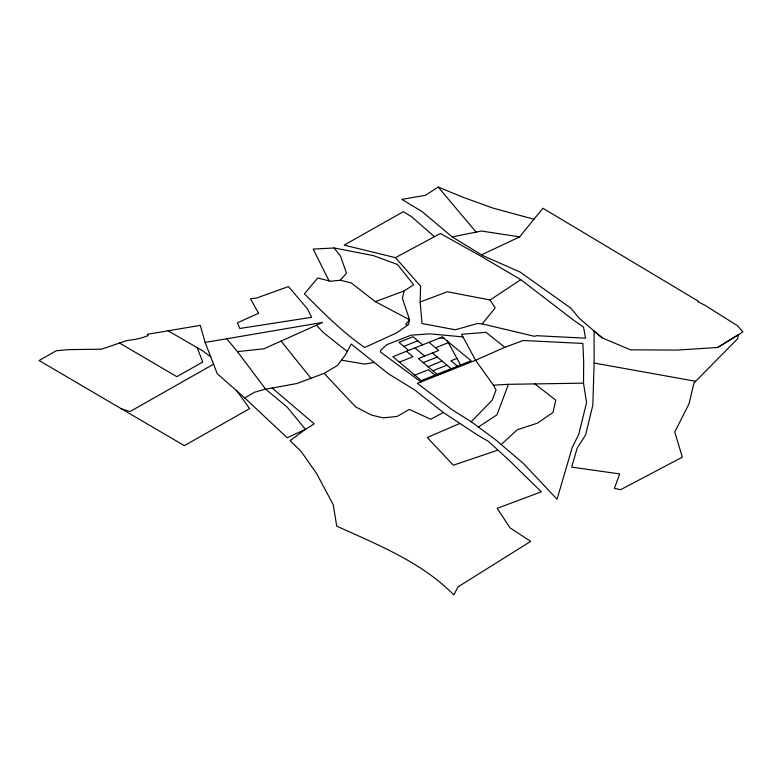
<?xml version="1.0" encoding="UTF-8"?>
<svg xmlns="http://www.w3.org/2000/svg" width="782" height="782" viewBox="0 0 782 782"><rect width="100%" height="100%" fill="white"/><g stroke="black" fill="none" stroke-linecap="round" stroke-linejoin="round"><path stroke-width="1.17" d="M583.519 383.151L583.675 361.44L582.854 343.435L523.197 340.493L504.849 347.316L475.583 360.228L417.402 383.366L451.664 409.455L471.233 421.752L495.211 439.445L523.226 463.306L557.048 499.229L572.209 447.548L578.778 434.323L586.549 402.701L583.519 383.151L508.427 384.324L493.452 385.184L475.583 360.228L461.546 334.295L485.974 332.311L504.849 347.316M395.428 257.649L440.383 233.495L480.334 255.851L520.812 279.673L573.744 320.288L583.538 327.062L585.532 338.176L536.257 335.683L534.634 336.358L482.22 323.895L477.519 323.494L455.28 329.769L422.036 323.513L420.149 301.999L420.579 286.124L395.428 257.649L344.188 245.128L403.307 211.687L411.342 216.526L434.43 236.702M602.101 337.834L594.095 330.991L594.115 363.053L592.844 405.105L585.63 434.9L577.136 448.194L571.652 467.118L619.696 473.921L614.369 488.408L620.673 489.679L682.344 457.157L674.749 432.045L689.059 403.747L693.937 383.024L737.729 338.655L738.169 334.852L717.69 347.482L677.036 350.082L630.488 349.837L602.101 337.834L579.032 318.118L570.919 308.196L520.01 271.999L482.797 255.597L452.192 236.907L422.065 211.57L401.831 199.39L425.457 195.295L438.194 187.074L463.345 197.396L493.168 208.149L533.95 219.243L542.933 208.276L698.111 301.05L697.847 301.735L704.543 305.039L737.475 325.703L742.9 331.959L717.69 347.482M329.075 280.894L313.191 249.096L334.158 247.982L373.317 255.587L397.569 264.521L413.619 284.804L404.03 290.963L402.427 298.382L409.563 319.779L408.517 324.569L396.66 332.868L364.725 347.482C342.555 332.233 323.377 312.917 304.442 293.866L317.697 277.991L330.454 281.256L340.356 280.21L351.255 282.928L375.321 301.647L409.563 319.779L405.76 324.354L407.442 325.322M508.427 384.324L496.951 414.871L478.564 426.933M481.849 254.678L519.649 236.887L533.95 219.243M482.22 323.895L495.182 307.893L490.089 299.985L447.412 291.754L420.149 301.999M340.356 280.21L346.485 273.123L340.561 256.281L334.158 247.982M471.233 421.752L492.24 400.14L496.052 390.013L493.452 385.184M501.145 444.596L517.244 429.768L537.39 423.179L552.982 412.485L555.758 400.149L534.683 383.767M490.089 299.985L520.812 279.673M272.165 388.048L296.984 383.493L324.149 373.366L337.394 365.507L345.419 354.92L351.235 344.07L388.4 373.757L414.636 389.905L443.335 412.515L477.597 435.095L488.437 441.429L508.026 459.269L541.33 491.819L497.196 508.329L510.05 527.87L530.675 541.379L458.037 586.891L453.853 594.926C421.674 562.16 377.833 544.79 336.71 526.149L333.23 504.693L316.554 473.452L301.148 451.458L290.083 440.628L305.449 429.338L314.217 423.844L272.165 388.048L265.548 389.084L254.668 392.202L244.707 397.911L217.23 373.669L205.109 342.379L200.231 325.371L147.319 334.325L148.16 335.556L147.231 335.947A51.123 29.511 0 0 1 134.895 339.437L126.84 340.581L101.543 349.183L68.259 349.642L56.079 350.795L39.1 360.541L184.327 445.662L249.634 408.615L236.389 390.179M213.554 364.177L130.007 411.567L121.093 408.712M443.335 412.515L430.696 419.25L409.357 409.426L397.1 416.444L383.17 417.842L371.538 415.105L355.732 406.963L324.149 373.366M226.76 338.782L322.536 322.438L264.003 348.762L237.454 351.636L226.76 338.782L205.109 342.379M459.767 423.463L427.275 437.5L453.325 465.212L497.86 450.139M403.795 346.387L417.871 340.786M399.338 362.144L412.964 356.719L406.474 351.284M435.496 347.765L448.399 342.633M423.189 362.643L437.265 357.042M428.028 366.709L442.113 361.108M414.841 375.145L428.477 369.73L434.968 375.174M456.942 358.41L451.009 360.776L457.499 366.22M432.876 370.776L446.962 365.174M375.321 301.647L404.03 290.963M452.192 236.907L481.468 231.022L519.649 236.887M374.451 362.408L364.588 364.07L341.47 360.15M440.031 337.941L444.01 338.059M462.944 336.886L429.689 333.846L411.166 335.165L386.855 344.647L380.844 350.14L380.355 351.939L420.98 381.929M695.325 381.215L594.115 363.053M168.081 330.815L202.763 350.893L210.72 356.866M119.411 342.985L176.879 376.68L202.734 362.017L197.152 347.599M347.247 351.509L323.504 332.673L316.358 325.214M428.995 342.32L438.722 350.473L418.341 358.576L437.725 374.832L451.8 369.241L432.417 352.985M422.72 344.852L413.023 336.729L398.947 342.32L408.644 350.453M414.949 347.941L424.646 356.074M244.707 397.911L287.19 437.783L305.449 429.338L287.17 407.129L265.548 389.084L237.454 351.636M438.194 187.074L476.13 232.127M281.021 341.03L310.972 378.283M447.509 340.991L460.52 365.018M258.598 313.279L237.405 322.81L239.81 328.479L311.666 317.297L307.443 308.851L288.46 286.564L256.819 297.962L250.435 298.792L258.598 313.279M442.358 337.013L392.838 356.7L421.342 380.59L471.135 360.795L442.358 337.013"/></g></svg>
